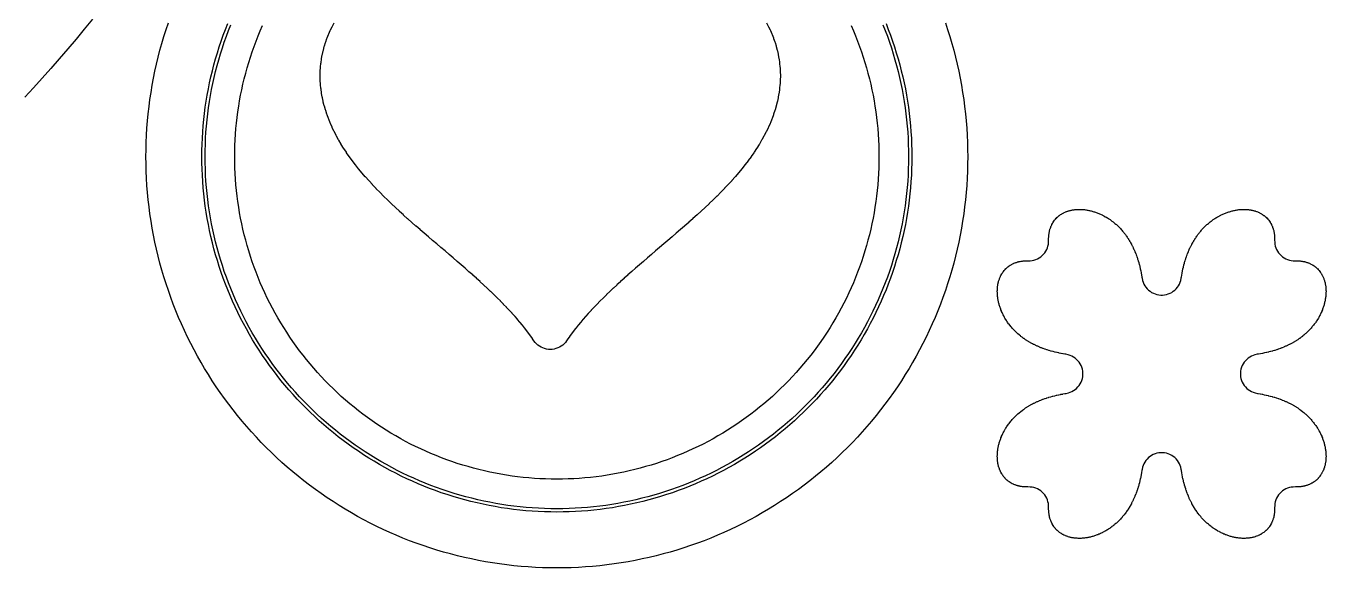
# Model space of a CAD drawing. Header units: metres. Extents: x 10 to 1210, y 10 to 2773.
# Drawn here: x 789.5 to 1185, y 10 to 174.7 of the extents above; entities that cross this region are included whole.
import ezdxf

# ---------------------------------------------------------------- set-up
doc = ezdxf.new("R2010")
doc.units = ezdxf.units.M
for name, color, linetype in [('ACIKLIK', 5, 'Continuous'), ('CAM_SABLON', 4, 'Continuous'), ('DIS_KENAR_V91_Z3', 1, 'Continuous'), ('LAMBA_T4_Z4', 3, 'Continuous')]:
    doc.layers.add(name, color=color, linetype=linetype)

msp = doc.modelspace()

# ---------------------------------------------------------------- linework, layer by layer
at = {"layer": 'ACIKLIK'}
msp.add_lwpolyline([(1040.53, 174.86), (1041.21, 173.29), (1041.86, 171.71), (1042.49, 170.12), (1043.09, 168.52), (1043.66, 166.91), (1044.2, 165.28), (1044.72, 163.65), (1045.2, 162.01), (1045.66, 160.36), (1046.09, 158.71), (1046.49, 157.04), (1046.86, 155.38), (1047.2, 153.7), (1047.51, 152.02), (1047.79, 150.33), (1048.05, 148.64), (1048.27, 146.94), (1048.46, 145.24), (1048.63, 143.54), (1048.76, 141.84), (1048.86, 140.13), (1048.94, 138.42), (1048.98, 136.71), (1049, 135), (1049, 135), (1048.98, 133.29), (1048.94, 131.58), (1048.86, 129.87), (1048.76, 128.16), (1048.63, 126.46), (1048.46, 124.76), (1048.27, 123.06), (1048.05, 121.36), (1047.79, 119.67), (1047.51, 117.98), (1047.2, 116.3), (1046.86, 114.62), (1046.49, 112.96), (1046.09, 111.29), (1045.66, 109.64), (1045.2, 107.99), (1044.72, 106.35), (1044.2, 104.72), (1043.66, 103.09), (1043.09, 101.48), (1042.49, 99.88), (1041.86, 98.29), (1041.21, 96.71), (1040.53, 95.14), (1039.82, 93.58), (1039.08, 92.04), (1038.32, 90.51), (1037.53, 88.99), (1036.71, 87.49), (1035.87, 86), (1035, 84.53), (1034.11, 83.07), (1033.19, 81.63), (1032.24, 80.2), (1031.28, 78.79), (1030.28, 77.4), (1029.27, 76.02), (1028.22, 74.67), (1027.16, 73.33), (1026.07, 72.01), (1024.96, 70.71), (1023.83, 69.43), (1022.67, 68.16), (1021.49, 66.92), (1020.3, 65.7), (1019.08, 64.51), (1017.84, 63.33), (1016.57, 62.17), (1015.29, 61.04), (1013.99, 59.93), (1012.67, 58.84), (1011.33, 57.78), (1009.98, 56.73), (1008.6, 55.72), (1007.21, 54.72), (1005.8, 53.76), (1004.37, 52.81), (1002.93, 51.89), (1001.47, 51), (1000, 50.13), (998.51, 49.29), (997.01, 48.47), (995.49, 47.68), (993.96, 46.92), (992.42, 46.18), (990.86, 45.47), (989.29, 44.79), (987.71, 44.14), (986.12, 43.51), (984.52, 42.91), (982.91, 42.34), (981.28, 41.8), (979.65, 41.28), (978.01, 40.8), (976.36, 40.34), (974.71, 39.91), (973.04, 39.51), (971.38, 39.14), (969.7, 38.8), (968.02, 38.49), (966.33, 38.21), (964.64, 37.95), (962.94, 37.73), (961.24, 37.54), (959.54, 37.37), (957.84, 37.24), (956.13, 37.14), (954.42, 37.06), (952.71, 37.02), (951, 37), (949.29, 37.02), (947.58, 37.06), (945.87, 37.14), (944.16, 37.24), (942.46, 37.37), (940.76, 37.54), (939.06, 37.73), (937.36, 37.95), (935.67, 38.21), (933.98, 38.49), (932.3, 38.8), (930.62, 39.14), (928.96, 39.51), (927.29, 39.91), (925.64, 40.34), (923.99, 40.8), (922.35, 41.28), (920.72, 41.8), (919.09, 42.34), (917.48, 42.91), (915.88, 43.51), (914.29, 44.14), (912.71, 44.79), (911.14, 45.47), (909.58, 46.18), (908.04, 46.92), (906.51, 47.68), (904.99, 48.47), (903.49, 49.29), (902, 50.13), (900.53, 51), (899.07, 51.89), (897.63, 52.81), (896.2, 53.76), (894.79, 54.72), (893.4, 55.72), (892.02, 56.73), (890.67, 57.78), (889.33, 58.84), (888.01, 59.93), (886.71, 61.04), (885.43, 62.17), (884.16, 63.33), (882.92, 64.51), (881.7, 65.7), (880.51, 66.92), (879.33, 68.16), (878.17, 69.43), (877.04, 70.71), (875.93, 72.01), (874.84, 73.33), (873.78, 74.67), (872.73, 76.02), (871.72, 77.4), (870.72, 78.79), (869.76, 80.2), (868.81, 81.63), (867.89, 83.07), (867, 84.53), (866.13, 86), (865.29, 87.49), (864.47, 88.99), (863.68, 90.51), (862.92, 92.04), (862.18, 93.58), (861.47, 95.14), (860.79, 96.71), (860.14, 98.29), (859.51, 99.88), (858.91, 101.48), (858.34, 103.09), (857.8, 104.72), (857.28, 106.35), (856.8, 107.99), (856.34, 109.64), (855.91, 111.29), (855.51, 112.96), (855.14, 114.62), (854.8, 116.3), (854.49, 117.98), (854.21, 119.67), (853.95, 121.36), (853.73, 123.06), (853.54, 124.76), (853.37, 126.46), (853.24, 128.16), (853.14, 129.87), (853.06, 131.58), (853.02, 133.29), (853, 135), (853.02, 136.71), (853.06, 138.42), (853.14, 140.13), (853.24, 141.84), (853.37, 143.54), (853.54, 145.24), (853.73, 146.94), (853.95, 148.64), (854.21, 150.33), (854.49, 152.02), (854.8, 153.7), (855.14, 155.38), (855.51, 157.04), (855.91, 158.71), (856.34, 160.36), (856.8, 162.01), (857.28, 163.65), (857.8, 165.28), (858.34, 166.91), (858.91, 168.52), (859.51, 170.12), (860.14, 171.71), (860.79, 173.29), (861.47, 174.86)], dxfattribs=at)
at = {"layer": 'CAM_SABLON'}
msp.add_lwpolyline([(1050.21, 175.08), (1050.89, 173.35), (1051.55, 171.6), (1052.17, 169.84), (1052.76, 168.06), (1053.32, 166.28), (1053.85, 164.49), (1054.35, 162.69), (1054.82, 160.89), (1055.26, 159.07), (1055.66, 157.25), (1056.03, 155.42), (1056.37, 153.58), (1056.68, 151.74), (1056.96, 149.89), (1057.2, 148.04), (1057.41, 146.18), (1057.59, 144.33), (1057.74, 142.46), (1057.85, 140.6), (1057.93, 138.73), (1057.98, 136.87), (1058, 135), (1058, 135), (1057.98, 133.13), (1057.93, 131.27), (1057.85, 129.4), (1057.74, 127.54), (1057.59, 125.67), (1057.41, 123.82), (1057.2, 121.96), (1056.96, 120.11), (1056.68, 118.26), (1056.37, 116.42), (1056.03, 114.58), (1055.66, 112.75), (1055.26, 110.93), (1054.82, 109.11), (1054.35, 107.31), (1053.85, 105.51), (1053.32, 103.72), (1052.76, 101.94), (1052.17, 100.16), (1051.55, 98.4), (1050.89, 96.65), (1050.21, 94.92), (1049.49, 93.19), (1048.75, 91.48), (1047.97, 89.78), (1047.17, 88.09), (1046.34, 86.42), (1045.47, 84.77), (1044.58, 83.13), (1043.66, 81.5), (1042.72, 79.89), (1041.74, 78.3), (1040.74, 76.72), (1039.71, 75.17), (1038.65, 73.63), (1037.56, 72.11), (1036.45, 70.61), (1035.32, 69.12), (1034.15, 67.66), (1032.97, 66.22), (1031.75, 64.8), (1030.52, 63.4), (1029.25, 62.03), (1027.97, 60.67), (1026.66, 59.34), (1025.33, 58.03), (1023.97, 56.75), (1022.6, 55.48), (1021.2, 54.25), (1019.78, 53.03), (1018.34, 51.85), (1016.88, 50.68), (1015.39, 49.55), (1013.89, 48.44), (1012.37, 47.35), (1010.83, 46.29), (1009.28, 45.26), (1007.7, 44.26), (1006.11, 43.28), (1004.5, 42.34), (1002.87, 41.42), (1001.23, 40.53), (999.58, 39.66), (997.91, 38.83), (996.22, 38.03), (994.52, 37.25), (992.81, 36.51), (991.08, 35.79), (989.35, 35.11), (987.6, 34.45), (985.84, 33.83), (984.06, 33.24), (982.28, 32.68), (980.49, 32.15), (978.69, 31.65), (976.89, 31.18), (975.07, 30.74), (973.25, 30.34), (971.42, 29.97), (969.58, 29.63), (967.74, 29.32), (965.89, 29.04), (964.04, 28.8), (962.18, 28.59), (960.33, 28.41), (958.46, 28.26), (956.6, 28.15), (954.73, 28.07), (952.87, 28.02), (951, 28), (949.13, 28.02), (947.27, 28.07), (945.4, 28.15), (943.54, 28.26), (941.67, 28.41), (939.82, 28.59), (937.96, 28.8), (936.11, 29.04), (934.26, 29.32), (932.42, 29.63), (930.58, 29.97), (928.75, 30.34), (926.93, 30.74), (925.11, 31.18), (923.31, 31.65), (921.51, 32.15), (919.72, 32.68), (917.94, 33.24), (916.16, 33.83), (914.4, 34.45), (912.65, 35.11), (910.92, 35.79), (909.19, 36.51), (907.48, 37.25), (905.78, 38.03), (904.09, 38.83), (902.42, 39.66), (900.77, 40.53), (899.13, 41.42), (897.5, 42.34), (895.89, 43.28), (894.3, 44.26), (892.72, 45.26), (891.17, 46.29), (889.63, 47.35), (888.11, 48.44), (886.61, 49.55), (885.12, 50.68), (883.66, 51.85), (882.22, 53.03), (880.8, 54.25), (879.4, 55.48), (878.03, 56.75), (876.67, 58.03), (875.34, 59.34), (874.03, 60.67), (872.75, 62.03), (871.48, 63.4), (870.25, 64.8), (869.03, 66.22), (867.85, 67.66), (866.68, 69.12), (865.55, 70.61), (864.44, 72.11), (863.35, 73.63), (862.29, 75.17), (861.26, 76.72), (860.26, 78.3), (859.28, 79.89), (858.34, 81.5), (857.42, 83.13), (856.53, 84.77), (855.66, 86.42), (854.83, 88.09), (854.03, 89.78), (853.25, 91.48), (852.51, 93.19), (851.79, 94.92), (851.11, 96.65), (850.45, 98.4), (849.83, 100.16), (849.24, 101.94), (848.68, 103.72), (848.15, 105.51), (847.65, 107.31), (847.18, 109.11), (846.74, 110.93), (846.34, 112.75), (845.97, 114.58), (845.63, 116.42), (845.32, 118.26), (845.04, 120.11), (844.8, 121.96), (844.59, 123.82), (844.41, 125.67), (844.26, 127.54), (844.15, 129.4), (844.07, 131.27), (844.02, 133.13), (844, 135), (844.02, 136.87), (844.07, 138.73), (844.15, 140.6), (844.26, 142.46), (844.41, 144.33), (844.59, 146.18), (844.8, 148.04), (845.04, 149.89), (845.32, 151.74), (845.63, 153.58), (845.97, 155.42), (846.34, 157.25), (846.74, 159.07), (847.18, 160.89), (847.65, 162.69), (848.15, 164.49), (848.68, 166.28), (849.24, 168.06), (849.83, 169.84), (850.45, 171.6), (851.11, 173.35), (851.79, 175.08)], dxfattribs=at)
at = {"layer": 'DIS_KENAR_V91_Z3'}
for points in [[(809.72, 176.81), (807.23, 173.76), (804.72, 170.75), (802.18, 167.75), (799.62, 164.77), (797.03, 161.82), (794.42, 158.89), (791.77, 155.98), (789.11, 153.1)], [(1069.19, 175.7), (1069.88, 173.63), (1070.54, 171.55), (1071.16, 169.45), (1071.74, 167.35), (1072.29, 165.24), (1072.8, 163.12), (1073.27, 160.99), (1073.7, 158.85), (1074.1, 156.71), (1074.46, 154.55), (1074.78, 152.4), (1075.07, 150.23), (1075.32, 148.07), (1075.52, 145.89), (1075.7, 143.72), (1075.83, 141.54), (1075.92, 139.36), (1075.98, 137.18), (1076, 135), (1076, 135), (1075.98, 132.82), (1075.92, 130.64), (1075.83, 128.46), (1075.7, 126.28), (1075.52, 124.11), (1075.32, 121.93), (1075.07, 119.77), (1074.78, 117.6), (1074.46, 115.45), (1074.1, 113.29), (1073.7, 111.15), (1073.27, 109.01), (1072.8, 106.88), (1072.29, 104.76), (1071.74, 102.65), (1071.16, 100.55), (1070.54, 98.45), (1069.88, 96.37), (1069.19, 94.3), (1068.46, 92.25), (1067.7, 90.2), (1066.9, 88.17), (1066.06, 86.16), (1065.19, 84.16), (1064.29, 82.17), (1063.35, 80.2), (1062.38, 78.25), (1061.37, 76.32), (1060.33, 74.4), (1059.25, 72.5), (1058.15, 70.62), (1057.01, 68.76), (1055.83, 66.92), (1054.63, 65.1), (1053.39, 63.3), (1052.13, 61.53), (1050.83, 59.77), (1049.5, 58.04), (1048.14, 56.33), (1046.76, 54.65), (1045.34, 52.99), (1043.89, 51.36), (1042.42, 49.75), (1040.92, 48.17), (1039.39, 46.61), (1037.83, 45.08), (1036.25, 43.58), (1034.64, 42.11), (1033.01, 40.66), (1031.35, 39.24), (1029.67, 37.86), (1027.96, 36.5), (1026.23, 35.17), (1024.47, 33.87), (1022.7, 32.61), (1020.9, 31.37), (1019.08, 30.17), (1017.24, 28.99), (1015.38, 27.85), (1013.5, 26.75), (1011.6, 25.67), (1009.68, 24.63), (1007.75, 23.62), (1005.8, 22.65), (1003.83, 21.71), (1001.84, 20.81), (999.84, 19.94), (997.83, 19.1), (995.8, 18.3), (993.75, 17.54), (991.7, 16.81), (989.63, 16.12), (987.55, 15.46), (985.45, 14.84), (983.35, 14.26), (981.24, 13.71), (979.12, 13.2), (976.99, 12.73), (974.85, 12.3), (972.71, 11.9), (970.55, 11.54), (968.4, 11.22), (966.23, 10.93), (964.07, 10.68), (961.89, 10.48), (959.72, 10.3), (957.54, 10.17), (955.36, 10.08), (953.18, 10.02), (951, 10), (948.82, 10.02), (946.64, 10.08), (944.46, 10.17), (942.28, 10.3), (940.11, 10.48), (937.93, 10.68), (935.77, 10.93), (933.6, 11.22), (931.45, 11.54), (929.29, 11.9), (927.15, 12.3), (925.01, 12.73), (922.88, 13.2), (920.76, 13.71), (918.65, 14.26), (916.55, 14.84), (914.45, 15.46), (912.37, 16.12), (910.3, 16.81), (908.25, 17.54), (906.2, 18.3), (904.17, 19.1), (902.16, 19.94), (900.16, 20.81), (898.17, 21.71), (896.2, 22.65), (894.25, 23.62), (892.32, 24.63), (890.4, 25.67), (888.5, 26.75), (886.62, 27.85), (884.76, 28.99), (882.92, 30.17), (881.1, 31.37), (879.3, 32.61), (877.53, 33.87), (875.77, 35.17), (874.04, 36.5), (872.33, 37.86), (870.65, 39.24), (868.99, 40.66), (867.36, 42.11), (865.75, 43.58), (864.17, 45.08), (862.61, 46.61), (861.08, 48.17), (859.58, 49.75), (858.11, 51.36), (856.66, 52.99), (855.24, 54.65), (853.86, 56.33), (852.5, 58.04), (851.17, 59.77), (849.87, 61.53), (848.61, 63.3), (847.37, 65.1), (846.17, 66.92), (844.99, 68.76), (843.85, 70.62), (842.75, 72.5), (841.67, 74.4), (840.63, 76.32), (839.62, 78.25), (838.65, 80.2), (837.71, 82.17), (836.81, 84.16), (835.94, 86.16), (835.1, 88.17), (834.3, 90.2), (833.54, 92.25), (832.81, 94.3), (832.12, 96.37), (831.46, 98.45), (830.84, 100.55), (830.26, 102.65), (829.71, 104.76), (829.2, 106.88), (828.73, 109.01), (828.3, 111.15), (827.9, 113.29), (827.54, 115.45), (827.22, 117.6), (826.93, 119.77), (826.68, 121.93), (826.48, 124.11), (826.3, 126.28), (826.17, 128.46), (826.08, 130.64), (826.02, 132.82), (826, 135), (826.02, 137.18), (826.08, 139.36), (826.17, 141.54), (826.3, 143.72), (826.48, 145.89), (826.68, 148.07), (826.93, 150.23), (827.22, 152.4), (827.54, 154.55), (827.9, 156.71), (828.3, 158.85), (828.73, 160.99), (829.2, 163.12), (829.71, 165.24), (830.26, 167.35), (830.84, 169.45), (831.46, 171.55), (832.12, 173.63), (832.81, 175.7)], [(1014.78, 175.65), (1015.29, 174.7), (1015.4, 174.5), (1015.87, 173.53), (1015.97, 173.32), (1016.4, 172.35), (1016.49, 172.13), (1016.88, 171.14), (1016.96, 170.92), (1017.32, 169.92), (1017.39, 169.7), (1017.7, 168.68), (1017.77, 168.46), (1018.04, 167.43), (1018.1, 167.2), (1018.33, 166.17), (1018.38, 165.94), (1018.56, 164.9), (1018.6, 164.66), (1018.75, 163.62), (1018.78, 163.38), (1018.88, 162.33), (1018.9, 162.09), (1018.97, 161.03), (1018.98, 160.79), (1019, 159.72), (1019, 159.49), (1018.98, 158.42), (1018.97, 158.18), (1018.9, 157.1), (1018.88, 156.87), (1018.78, 155.79), (1018.75, 155.56), (1018.6, 154.47), (1018.57, 154.25), (1018.37, 153.16), (1018.33, 152.94), (1018.1, 151.84), (1018.05, 151.63), (1017.77, 150.52), (1017.71, 150.32), (1017.39, 149.21), (1017.32, 149.01), (1016.96, 147.9), (1016.89, 147.71), (1016.48, 146.59), (1016.41, 146.41), (1015.96, 145.29), (1015.88, 145.12), (1015.38, 143.99), (1015.31, 143.83), (1014.77, 142.7), (1014.69, 142.54), (1014.1, 141.42), (1014.02, 141.27), (1013.4, 140.14), (1013.31, 139.99), (1012.65, 138.86), (1012.57, 138.73), (1011.86, 137.6), (1011.78, 137.47), (1011.03, 136.34), (1010.95, 136.22), (1010.16, 135.09), (1010.08, 134.98), (1009.25, 133.85), (1009.18, 133.75), (1008.31, 132.61), (1008.24, 132.52), (1007.37, 131.43), (1007.3, 131.34), (1006.37, 130.21), (1006.3, 130.13), (1005.33, 129), (1005.26, 128.92), (1004.26, 127.79), (1004.2, 127.72), (1003.17, 126.6), (1003.11, 126.53), (1002.05, 125.41), (1001.99, 125.35), (1000.91, 124.23), (1000.85, 124.18), (999.74, 123.06), (999.69, 123.01), (998.56, 121.9), (998.51, 121.85), (997.36, 120.74), (997.32, 120.7), (996.14, 119.59), (996.1, 119.56), (994.91, 118.45), (994.88, 118.42), (993.67, 117.32), (993.64, 117.29), (992.42, 116.19), (992.39, 116.17), (991.16, 115.07), (991.13, 115.05), (989.89, 113.96), (989.87, 113.94), (988.62, 112.85), (988.6, 112.84), (987.35, 111.75), (987.33, 111.74), (986.08, 110.66), (986.07, 110.65), (984.8, 109.57), (984.8, 109.57), (983.54, 108.49), (982.27, 107.42), (981.02, 106.35), (979.78, 105.3), (978.55, 104.24), (977.34, 103.2), (976.13, 102.16), (974.94, 101.12), (973.77, 100.1), (972.61, 99.07), (972.57, 99.04), (971.47, 98.05), (971.43, 98.02), (970.36, 97.04), (970.32, 97), (969.27, 96.04), (969.22, 96), (968.2, 95.05), (968.15, 95), (967.16, 94.06), (967.1, 94.01), (966.14, 93.08), (966.08, 93.03), (965.15, 92.11), (965.09, 92.05), (964.18, 91.15), (964.12, 91.09), (963.25, 90.2), (963.18, 90.13), (962.34, 89.26), (962.27, 89.19), (961.47, 88.33), (961.4, 88.25), (960.62, 87.41), (960.55, 87.33), (959.81, 86.51), (959.73, 86.42), (959.02, 85.61), (958.95, 85.52), (958.27, 84.73), (958.19, 84.63), (957.55, 83.86), (957.47, 83.76), (956.87, 83.01), (956.79, 82.9), (956.21, 82.17), (956.13, 82.06), (955.59, 81.35), (955.51, 81.24), (955, 80.54), (954.92, 80.43), (954.45, 79.76), (954.36, 79.63), (953.96, 79.04), (953.61, 78.58), (953.21, 78.15), (952.78, 77.76), (952.31, 77.41), (951.81, 77.12), (951.28, 76.87), (950.73, 76.67), (950.16, 76.53), (949.58, 76.45), (949, 76.42), (948.42, 76.45), (947.84, 76.53), (947.27, 76.67), (946.72, 76.87), (946.19, 77.12), (945.69, 77.41), (945.22, 77.76), (944.79, 78.15), (944.39, 78.58), (944.04, 79.04), (943.64, 79.63), (943.55, 79.76), (943.08, 80.43), (943, 80.54), (942.49, 81.24), (942.41, 81.35), (941.87, 82.06), (941.79, 82.17), (941.21, 82.9), (941.13, 83.01), (940.53, 83.76), (940.45, 83.86), (939.81, 84.63), (939.73, 84.73), (939.05, 85.52), (938.98, 85.61), (938.27, 86.42), (938.19, 86.51), (937.45, 87.33), (937.38, 87.41), (936.6, 88.25), (936.53, 88.33), (935.73, 89.19), (935.66, 89.26), (934.82, 90.13), (934.75, 90.2), (933.88, 91.09), (933.82, 91.15), (932.91, 92.05), (932.85, 92.11), (931.92, 93.03), (931.86, 93.08), (930.9, 94.01), (930.84, 94.06), (929.85, 95), (929.8, 95.05), (928.78, 96), (928.73, 96.04), (927.68, 97), (927.64, 97.04), (926.57, 98.02), (926.53, 98.05), (925.43, 99.04), (925.39, 99.07), (924.27, 100.06), (923.09, 101.09), (921.9, 102.13), (920.69, 103.18), (919.47, 104.23), (918.23, 105.29), (916.98, 106.35), (915.73, 107.42), (914.47, 108.49), (913.21, 109.56), (913.2, 109.57), (911.94, 110.64), (911.93, 110.65), (910.68, 111.73), (910.66, 111.74), (909.41, 112.83), (909.4, 112.84), (908.15, 113.93), (908.13, 113.94), (906.89, 115.03), (906.87, 115.05), (905.64, 116.14), (905.61, 116.17), (904.39, 117.26), (904.36, 117.29), (903.16, 118.39), (903.12, 118.42), (901.93, 119.52), (901.89, 119.56), (900.72, 120.66), (900.68, 120.7), (899.53, 121.81), (899.48, 121.85), (898.35, 122.96), (898.3, 123.01), (897.2, 124.13), (897.14, 124.18), (896.06, 125.29), (896, 125.35), (894.95, 126.47), (894.89, 126.54), (893.86, 127.66), (893.8, 127.73), (892.8, 128.85), (892.73, 128.93), (891.77, 130.05), (891.7, 130.13), (890.77, 131.26), (890.69, 131.35), (889.76, 132.52), (889.76, 132.52), (889.68, 132.62), (888.82, 133.75), (888.75, 133.85), (887.92, 134.98), (887.84, 135.09), (887.05, 136.22), (886.97, 136.34), (886.22, 137.47), (886.14, 137.6), (885.43, 138.73), (885.35, 138.86), (884.69, 139.99), (884.6, 140.14), (883.98, 141.27), (883.9, 141.42), (883.31, 142.54), (883.23, 142.7), (882.69, 143.83), (882.62, 143.99), (882.12, 145.12), (882.04, 145.29), (881.59, 146.41), (881.52, 146.59), (881.11, 147.71), (881.04, 147.9), (880.68, 149.01), (880.61, 149.21), (880.29, 150.32), (880.23, 150.52), (879.95, 151.63), (879.9, 151.84), (879.67, 152.94), (879.63, 153.16), (879.43, 154.25), (879.4, 154.47), (879.25, 155.56), (879.22, 155.79), (879.12, 156.87), (879.1, 157.1), (879.03, 158.18), (879.02, 158.42), (879, 159.49), (879, 159.72), (879.02, 160.79), (879.03, 161.03), (879.1, 162.09), (879.12, 162.33), (879.22, 163.38), (879.25, 163.62), (879.4, 164.66), (879.44, 164.9), (879.62, 165.94), (879.67, 166.17), (879.9, 167.2), (879.96, 167.43), (880.23, 168.46), (880.3, 168.68), (880.61, 169.7), (880.68, 169.92), (881.04, 170.92), (881.12, 171.14), (881.51, 172.13), (881.6, 172.35), (882.03, 173.32), (882.13, 173.53), (882.6, 174.5), (882.71, 174.7), (883.22, 175.65)]]:
    msp.add_lwpolyline(points, dxfattribs=at)
msp.add_lwpolyline([(1099.57, 76.48), (1099.44, 76.52), (1098.98, 76.69), (1098.87, 76.73), (1098.41, 76.9), (1098.29, 76.95), (1097.85, 77.13), (1097.72, 77.18), (1097.29, 77.37), (1097.16, 77.42), (1096.74, 77.62), (1096.61, 77.68), (1096.19, 77.88), (1096.06, 77.94), (1095.66, 78.15), (1095.53, 78.22), (1095.13, 78.44), (1095, 78.51), (1094.62, 78.74), (1094.49, 78.81), (1094.11, 79.05), (1093.98, 79.13), (1093.61, 79.37), (1093.48, 79.46), (1093.13, 79.7), (1093, 79.79), (1092.65, 80.05), (1092.52, 80.15), (1092.19, 80.4), (1092.06, 80.51), (1091.73, 80.77), (1091.6, 80.88), (1091.29, 81.15), (1091.16, 81.27), (1090.86, 81.54), (1090.74, 81.66), (1090.44, 81.95), (1090.32, 82.07), (1090.04, 82.36), (1089.92, 82.48), (1089.65, 82.78), (1089.53, 82.91), (1089.27, 83.21), (1089.16, 83.35), (1088.91, 83.66), (1088.8, 83.79), (1088.56, 84.11), (1088.45, 84.25), (1088.22, 84.56), (1088.12, 84.71), (1087.91, 85.03), (1087.81, 85.18), (1087.6, 85.5), (1087.51, 85.65), (1087.31, 85.98), (1087.22, 86.14), (1087.04, 86.47), (1086.95, 86.63), (1086.78, 86.96), (1086.7, 87.12), (1086.54, 87.45), (1086.47, 87.62), (1086.32, 87.95), (1086.25, 88.12), (1086.11, 88.45), (1086.05, 88.63), (1085.93, 88.96), (1085.86, 89.13), (1085.75, 89.46), (1085.7, 89.64), (1085.6, 89.97), (1085.55, 90.15), (1085.46, 90.48), (1085.41, 90.67), (1085.34, 90.98), (1085.3, 91.18), (1085.24, 91.49), (1085.21, 91.69), (1085.16, 91.99), (1085.13, 92.19), (1085.09, 92.49), (1085.07, 92.7), (1085.04, 92.98), (1085.03, 93.2), (1085.01, 93.47), (1085.01, 93.69), (1085, 93.96), (1085, 94.18), (1085.01, 94.44), (1085.02, 94.67), (1085.03, 94.91), (1085.05, 95.15), (1085.07, 95.38), (1085.1, 95.62), (1085.13, 95.83), (1085.17, 96.08), (1085.21, 96.28), (1085.26, 96.53), (1085.3, 96.72), (1085.37, 96.97), (1085.41, 97.15), (1085.49, 97.41), (1085.54, 97.57), (1085.63, 97.83), (1085.69, 97.98), (1085.79, 98.24), (1085.85, 98.37), (1085.96, 98.63), (1086.02, 98.76), (1086.16, 99.01), (1086.22, 99.13), (1086.36, 99.38), (1086.43, 99.48), (1086.59, 99.73), (1086.65, 99.83), (1086.83, 100.07), (1086.89, 100.16), (1087.08, 100.4), (1087.15, 100.47), (1087.35, 100.7), (1087.41, 100.77), (1087.63, 100.99), (1087.7, 101.06), (1087.93, 101.27), (1087.99, 101.33), (1088.23, 101.52), (1088.3, 101.58), (1088.55, 101.76), (1088.63, 101.82), (1088.88, 101.99), (1088.96, 102.04), (1089.22, 102.19), (1089.31, 102.25), (1089.57, 102.38), (1089.67, 102.43), (1089.93, 102.56), (1090.03, 102.6), (1090.3, 102.71), (1090.41, 102.76), (1090.67, 102.85), (1090.8, 102.89), (1091.05, 102.97), (1091.19, 103.01), (1091.44, 103.08), (1091.59, 103.11), (1091.84, 103.17), (1092, 103.2), (1092.24, 103.24), (1092.41, 103.27), (1092.64, 103.3), (1092.83, 103.32), (1093.05, 103.34), (1093.25, 103.36), (1093.47, 103.37), (1093.67, 103.38), (1093.88, 103.38), (1094.1, 103.38), (1094.3, 103.38), (1094.3, 103.38), (1095.02, 103.39), (1095.59, 103.46), (1096.15, 103.58), (1096.7, 103.75), (1097.23, 103.97), (1097.74, 104.25), (1098.21, 104.57), (1098.66, 104.94), (1099.06, 105.34), (1099.43, 105.79), (1099.75, 106.26), (1100.03, 106.77), (1100.25, 107.3), (1100.42, 107.85), (1100.54, 108.41), (1100.61, 108.98), (1100.62, 109.7), (1100.62, 109.7), (1100.62, 109.9), (1100.62, 110.12), (1100.62, 110.33), (1100.63, 110.53), (1100.64, 110.75), (1100.66, 110.95), (1100.68, 111.17), (1100.7, 111.36), (1100.73, 111.59), (1100.76, 111.76), (1100.8, 112), (1100.83, 112.16), (1100.89, 112.41), (1100.92, 112.56), (1100.99, 112.81), (1101.03, 112.95), (1101.11, 113.2), (1101.15, 113.33), (1101.24, 113.59), (1101.29, 113.71), (1101.4, 113.97), (1101.44, 114.07), (1101.57, 114.33), (1101.62, 114.43), (1101.75, 114.69), (1101.81, 114.78), (1101.96, 115.04), (1102.01, 115.12), (1102.18, 115.37), (1102.24, 115.45), (1102.42, 115.7), (1102.48, 115.77), (1102.67, 116.01), (1102.73, 116.07), (1102.94, 116.3), (1103.01, 116.37), (1103.23, 116.59), (1103.3, 116.65), (1103.53, 116.85), (1103.6, 116.92), (1103.84, 117.11), (1103.93, 117.17), (1104.17, 117.35), (1104.27, 117.41), (1104.52, 117.57), (1104.62, 117.64), (1104.87, 117.78), (1104.99, 117.84), (1105.24, 117.98), (1105.37, 118.04), (1105.63, 118.15), (1105.76, 118.21), (1106.02, 118.31), (1106.17, 118.37), (1106.43, 118.46), (1106.59, 118.51), (1106.85, 118.59), (1107.03, 118.63), (1107.28, 118.7), (1107.47, 118.74), (1107.72, 118.79), (1107.92, 118.83), (1108.17, 118.87), (1108.38, 118.9), (1108.62, 118.93), (1108.85, 118.95), (1109.09, 118.97), (1109.33, 118.98), (1109.56, 118.99), (1109.82, 119), (1110.04, 119), (1110.31, 118.99), (1110.53, 118.99), (1110.8, 118.97), (1111.02, 118.96), (1111.3, 118.93), (1111.51, 118.91), (1111.81, 118.87), (1112.01, 118.84), (1112.31, 118.79), (1112.51, 118.76), (1112.82, 118.7), (1113.02, 118.66), (1113.33, 118.59), (1113.52, 118.54), (1113.85, 118.45), (1114.03, 118.4), (1114.36, 118.3), (1114.54, 118.25), (1114.87, 118.14), (1115.04, 118.07), (1115.37, 117.95), (1115.55, 117.89), (1115.88, 117.75), (1116.05, 117.68), (1116.38, 117.53), (1116.55, 117.46), (1116.88, 117.3), (1117.04, 117.22), (1117.37, 117.05), (1117.53, 116.96), (1117.86, 116.78), (1118.02, 116.69), (1118.35, 116.49), (1118.5, 116.4), (1118.82, 116.19), (1118.97, 116.09), (1119.29, 115.88), (1119.44, 115.78), (1119.75, 115.55), (1119.89, 115.44), (1120.21, 115.2), (1120.34, 115.09), (1120.65, 114.84), (1120.79, 114.73), (1121.09, 114.47), (1121.22, 114.35), (1121.52, 114.08), (1121.64, 113.96), (1121.93, 113.68), (1122.05, 113.56), (1122.34, 113.26), (1122.46, 113.14), (1122.73, 112.84), (1122.85, 112.71), (1123.12, 112.4), (1123.23, 112.27), (1123.49, 111.94), (1123.6, 111.81), (1123.85, 111.48), (1123.95, 111.35), (1124.21, 111), (1124.3, 110.87), (1124.54, 110.52), (1124.63, 110.39), (1124.87, 110.02), (1124.95, 109.89), (1125.19, 109.51), (1125.26, 109.38), (1125.49, 109), (1125.56, 108.87), (1125.78, 108.47), (1125.85, 108.34), (1126.06, 107.94), (1126.12, 107.81), (1126.32, 107.39), (1126.38, 107.26), (1126.58, 106.84), (1126.63, 106.71), (1126.82, 106.28), (1126.87, 106.15), (1127.05, 105.71), (1127.1, 105.59), (1127.27, 105.13), (1127.31, 105.02), (1127.48, 104.55), (1127.52, 104.44), (1127.66, 104.01), (1127.69, 103.91), (1127.85, 103.41), (1127.88, 103.31), (1128.02, 102.81), (1128.05, 102.71), (1128.19, 102.21), (1128.22, 102.11), (1128.35, 101.59), (1128.37, 101.5), (1128.49, 100.98), (1128.51, 100.89), (1128.63, 100.36), (1128.65, 100.27), (1128.76, 99.73), (1128.78, 99.65), (1128.88, 99.11), (1128.9, 99.03), (1128.99, 98.48), (1129.01, 98.41), (1129.06, 98.1), (1129.21, 97.39), (1129.39, 96.84), (1129.62, 96.31), (1129.9, 95.8), (1130.23, 95.32), (1130.6, 94.87), (1131.02, 94.47), (1131.47, 94.1), (1131.95, 93.78), (1132.47, 93.51), (1133.01, 93.29), (1133.56, 93.13), (1134.13, 93.01), (1134.71, 92.96), (1135.29, 92.96), (1135.87, 93.01), (1136.44, 93.13), (1137, 93.29), (1137.54, 93.51), (1138.05, 93.78), (1138.54, 94.1), (1138.99, 94.47), (1139.4, 94.88), (1139.77, 95.32), (1140.1, 95.8), (1140.38, 96.31), (1140.61, 96.84), (1140.79, 97.4), (1140.94, 98.11), (1140.98, 98.34), (1140.99, 98.41), (1141.09, 98.96), (1141.11, 99.04), (1141.21, 99.58), (1141.22, 99.66), (1141.33, 100.2), (1141.35, 100.28), (1141.47, 100.81), (1141.49, 100.9), (1141.61, 101.42), (1141.63, 101.51), (1141.76, 102.02), (1141.79, 102.12), (1141.92, 102.62), (1141.95, 102.72), (1142.09, 103.22), (1142.13, 103.32), (1142.27, 103.81), (1142.31, 103.92), (1142.48, 104.43), (1142.52, 104.56), (1142.69, 105.02), (1142.73, 105.13), (1142.9, 105.59), (1142.95, 105.71), (1143.13, 106.15), (1143.18, 106.28), (1143.37, 106.71), (1143.42, 106.84), (1143.62, 107.26), (1143.68, 107.39), (1143.88, 107.81), (1143.94, 107.94), (1144.15, 108.34), (1144.22, 108.47), (1144.44, 108.87), (1144.51, 109), (1144.74, 109.38), (1144.81, 109.51), (1145.05, 109.89), (1145.13, 110.02), (1145.37, 110.39), (1145.46, 110.52), (1145.7, 110.87), (1145.79, 111), (1146.05, 111.35), (1146.15, 111.48), (1146.4, 111.81), (1146.51, 111.94), (1146.77, 112.27), (1146.88, 112.4), (1147.15, 112.71), (1147.27, 112.84), (1147.54, 113.14), (1147.66, 113.26), (1147.95, 113.56), (1148.07, 113.68), (1148.36, 113.96), (1148.48, 114.08), (1148.78, 114.35), (1148.91, 114.47), (1149.21, 114.73), (1149.35, 114.84), (1149.66, 115.09), (1149.79, 115.2), (1150.11, 115.44), (1150.25, 115.55), (1150.56, 115.78), (1150.71, 115.88), (1151.03, 116.09), (1151.18, 116.19), (1151.5, 116.4), (1151.65, 116.49), (1151.98, 116.69), (1152.14, 116.78), (1152.47, 116.96), (1152.63, 117.05), (1152.96, 117.22), (1153.12, 117.3), (1153.45, 117.46), (1153.62, 117.53), (1153.95, 117.68), (1154.12, 117.75), (1154.45, 117.89), (1154.63, 117.95), (1154.96, 118.07), (1155.13, 118.14), (1155.46, 118.25), (1155.64, 118.3), (1155.97, 118.4), (1156.15, 118.45), (1156.48, 118.54), (1156.67, 118.59), (1156.98, 118.66), (1157.18, 118.7), (1157.49, 118.76), (1157.69, 118.79), (1157.99, 118.84), (1158.19, 118.87), (1158.49, 118.91), (1158.7, 118.93), (1158.98, 118.96), (1159.2, 118.97), (1159.47, 118.99), (1159.69, 118.99), (1159.96, 119), (1160.18, 119), (1160.44, 118.99), (1160.67, 118.98), (1160.91, 118.97), (1161.15, 118.95), (1161.38, 118.93), (1161.62, 118.9), (1161.83, 118.87), (1162.08, 118.83), (1162.28, 118.79), (1162.53, 118.74), (1162.72, 118.7), (1162.97, 118.63), (1163.15, 118.59), (1163.41, 118.51), (1163.57, 118.46), (1163.83, 118.37), (1163.98, 118.31), (1164.24, 118.21), (1164.37, 118.15), (1164.63, 118.04), (1164.76, 117.98), (1165.01, 117.84), (1165.13, 117.78), (1165.38, 117.64), (1165.48, 117.57), (1165.73, 117.41), (1165.83, 117.35), (1166.07, 117.17), (1166.16, 117.11), (1166.4, 116.92), (1166.47, 116.85), (1166.7, 116.65), (1166.77, 116.59), (1166.99, 116.37), (1167.06, 116.3), (1167.27, 116.07), (1167.33, 116.01), (1167.52, 115.77), (1167.58, 115.7), (1167.76, 115.45), (1167.82, 115.37), (1167.99, 115.12), (1168.04, 115.04), (1168.19, 114.78), (1168.25, 114.69), (1168.38, 114.43), (1168.43, 114.33), (1168.56, 114.07), (1168.6, 113.97), (1168.71, 113.7), (1168.76, 113.59), (1168.85, 113.33), (1168.89, 113.2), (1168.97, 112.95), (1169.01, 112.81), (1169.08, 112.56), (1169.11, 112.41), (1169.17, 112.16), (1169.2, 112), (1169.24, 111.76), (1169.27, 111.59), (1169.3, 111.36), (1169.32, 111.17), (1169.34, 110.95), (1169.36, 110.75), (1169.37, 110.53), (1169.38, 110.33), (1169.38, 110.12), (1169.38, 109.9), (1169.38, 109.7), (1169.38, 109.7), (1169.39, 108.98), (1169.46, 108.41), (1169.58, 107.85), (1169.75, 107.3), (1169.97, 106.77), (1170.25, 106.26), (1170.57, 105.79), (1170.94, 105.34), (1171.34, 104.94), (1171.79, 104.57), (1172.26, 104.25), (1172.77, 103.97), (1173.3, 103.75), (1173.85, 103.58), (1174.41, 103.46), (1174.98, 103.39), (1175.7, 103.38), (1175.7, 103.38), (1175.9, 103.38), (1176.12, 103.38), (1176.33, 103.38), (1176.53, 103.37), (1176.75, 103.36), (1176.95, 103.34), (1177.17, 103.32), (1177.36, 103.3), (1177.59, 103.27), (1177.76, 103.24), (1178, 103.2), (1178.16, 103.17), (1178.41, 103.11), (1178.56, 103.08), (1178.81, 103.01), (1178.95, 102.97), (1179.2, 102.89), (1179.33, 102.85), (1179.59, 102.76), (1179.71, 102.71), (1179.97, 102.6), (1180.07, 102.56), (1180.33, 102.43), (1180.43, 102.38), (1180.69, 102.25), (1180.78, 102.19), (1181.04, 102.04), (1181.12, 101.99), (1181.37, 101.82), (1181.45, 101.76), (1181.7, 101.58), (1181.77, 101.52), (1182.01, 101.33), (1182.07, 101.27), (1182.3, 101.06), (1182.37, 100.99), (1182.59, 100.77), (1182.65, 100.7), (1182.85, 100.47), (1182.92, 100.4), (1183.11, 100.16), (1183.17, 100.07), (1183.35, 99.83), (1183.41, 99.73), (1183.57, 99.48), (1183.64, 99.38), (1183.78, 99.13), (1183.84, 99.01), (1183.98, 98.76), (1184.04, 98.63), (1184.15, 98.37), (1184.21, 98.24), (1184.31, 97.98), (1184.37, 97.83), (1184.46, 97.57), (1184.51, 97.41), (1184.59, 97.15), (1184.63, 96.97), (1184.7, 96.72), (1184.74, 96.53), (1184.79, 96.28), (1184.83, 96.08), (1184.87, 95.83), (1184.9, 95.62), (1184.93, 95.38), (1184.95, 95.15), (1184.97, 94.91), (1184.98, 94.67), (1184.99, 94.44), (1185, 94.18), (1185, 93.96), (1184.99, 93.69), (1184.99, 93.47), (1184.97, 93.2), (1184.96, 92.98), (1184.93, 92.7), (1184.91, 92.49), (1184.87, 92.19), (1184.84, 91.99), (1184.79, 91.69), (1184.76, 91.49), (1184.7, 91.18), (1184.66, 90.98), (1184.59, 90.67), (1184.54, 90.48), (1184.45, 90.15), (1184.4, 89.97), (1184.3, 89.64), (1184.25, 89.46), (1184.14, 89.13), (1184.07, 88.96), (1183.95, 88.63), (1183.89, 88.45), (1183.75, 88.12), (1183.68, 87.95), (1183.53, 87.62), (1183.46, 87.45), (1183.3, 87.12), (1183.22, 86.96), (1183.05, 86.63), (1182.96, 86.47), (1182.78, 86.14), (1182.69, 85.98), (1182.49, 85.65), (1182.4, 85.5), (1182.19, 85.18), (1182.09, 85.03), (1181.88, 84.71), (1181.78, 84.56), (1181.55, 84.25), (1181.44, 84.11), (1181.2, 83.79), (1181.09, 83.66), (1180.84, 83.35), (1180.73, 83.21), (1180.47, 82.91), (1180.35, 82.78), (1180.08, 82.48), (1179.96, 82.36), (1179.68, 82.07), (1179.56, 81.95), (1179.26, 81.66), (1179.14, 81.54), (1178.84, 81.27), (1178.71, 81.15), (1178.4, 80.88), (1178.27, 80.77), (1177.94, 80.51), (1177.81, 80.4), (1177.48, 80.15), (1177.35, 80.05), (1177, 79.79), (1176.87, 79.7), (1176.52, 79.46), (1176.39, 79.37), (1176.02, 79.13), (1175.89, 79.05), (1175.51, 78.81), (1175.38, 78.74), (1175, 78.51), (1174.87, 78.44), (1174.47, 78.22), (1174.34, 78.15), (1173.94, 77.94), (1173.81, 77.88), (1173.39, 77.68), (1173.26, 77.62), (1172.84, 77.42), (1172.71, 77.37), (1172.28, 77.18), (1172.15, 77.13), (1171.71, 76.95), (1171.59, 76.9), (1171.13, 76.73), (1171.02, 76.69), (1170.55, 76.52), (1170.44, 76.48), (1170.01, 76.34), (1169.91, 76.31), (1169.41, 76.15), (1169.31, 76.12), (1168.81, 75.98), (1168.71, 75.95), (1168.21, 75.81), (1168.11, 75.78), (1167.59, 75.65), (1167.5, 75.63), (1166.98, 75.51), (1166.89, 75.49), (1166.36, 75.37), (1166.27, 75.35), (1165.73, 75.24), (1165.65, 75.22), (1165.11, 75.12), (1165.03, 75.1), (1164.48, 75.01), (1164.41, 74.99), (1164.1, 74.94), (1163.39, 74.79), (1162.84, 74.61), (1162.31, 74.38), (1161.8, 74.1), (1161.32, 73.77), (1160.87, 73.4), (1160.47, 72.98), (1160.1, 72.53), (1159.78, 72.05), (1159.51, 71.53), (1159.29, 70.99), (1159.13, 70.44), (1159.01, 69.87), (1158.96, 69.29), (1158.96, 68.71), (1159.01, 68.13), (1159.13, 67.56), (1159.29, 67), (1159.51, 66.46), (1159.78, 65.95), (1160.1, 65.46), (1160.47, 65.01), (1160.88, 64.6), (1161.32, 64.23), (1161.8, 63.9), (1162.31, 63.62), (1162.84, 63.39), (1163.4, 63.21), (1164.11, 63.06), (1164.34, 63.02), (1164.41, 63.01), (1164.96, 62.91), (1165.04, 62.89), (1165.58, 62.79), (1165.66, 62.78), (1166.2, 62.67), (1166.28, 62.65), (1166.81, 62.53), (1166.9, 62.51), (1167.42, 62.39), (1167.51, 62.37), (1168.02, 62.24), (1168.12, 62.21), (1168.62, 62.08), (1168.72, 62.05), (1169.22, 61.91), (1169.32, 61.87), (1169.81, 61.73), (1169.92, 61.69), (1170.43, 61.52), (1170.56, 61.48), (1171.02, 61.31), (1171.13, 61.27), (1171.59, 61.1), (1171.71, 61.05), (1172.15, 60.87), (1172.28, 60.82), (1172.71, 60.63), (1172.84, 60.58), (1173.26, 60.38), (1173.39, 60.32), (1173.81, 60.12), (1173.94, 60.06), (1174.34, 59.85), (1174.47, 59.78), (1174.87, 59.56), (1175, 59.49), (1175.38, 59.26), (1175.51, 59.19), (1175.89, 58.95), (1176.02, 58.87), (1176.39, 58.63), (1176.52, 58.54), (1176.87, 58.3), (1177, 58.21), (1177.35, 57.95), (1177.48, 57.85), (1177.81, 57.6), (1177.94, 57.49), (1178.27, 57.23), (1178.4, 57.12), (1178.71, 56.85), (1178.84, 56.73), (1179.14, 56.46), (1179.26, 56.34), (1179.56, 56.05), (1179.68, 55.93), (1179.96, 55.64), (1180.08, 55.52), (1180.35, 55.22), (1180.47, 55.09), (1180.73, 54.79), (1180.84, 54.65), (1181.09, 54.34), (1181.2, 54.21), (1181.44, 53.89), (1181.55, 53.75), (1181.78, 53.44), (1181.88, 53.29), (1182.09, 52.97), (1182.19, 52.82), (1182.4, 52.5), (1182.49, 52.35), (1182.69, 52.02), (1182.78, 51.86), (1182.96, 51.53), (1183.05, 51.37), (1183.22, 51.04), (1183.3, 50.88), (1183.46, 50.55), (1183.53, 50.38), (1183.68, 50.05), (1183.75, 49.88), (1183.89, 49.55), (1183.95, 49.37), (1184.07, 49.04), (1184.14, 48.87), (1184.25, 48.54), (1184.3, 48.36), (1184.4, 48.03), (1184.45, 47.85), (1184.54, 47.52), (1184.59, 47.33), (1184.66, 47.02), (1184.7, 46.82), (1184.76, 46.51), (1184.79, 46.31), (1184.84, 46.01), (1184.87, 45.81), (1184.91, 45.51), (1184.93, 45.3), (1184.96, 45.02), (1184.97, 44.8), (1184.99, 44.53), (1184.99, 44.31), (1185, 44.04), (1185, 43.82), (1184.99, 43.56), (1184.98, 43.33), (1184.97, 43.09), (1184.95, 42.85), (1184.93, 42.62), (1184.9, 42.38), (1184.87, 42.17), (1184.83, 41.92), (1184.79, 41.72), (1184.74, 41.47), (1184.7, 41.28), (1184.63, 41.03), (1184.59, 40.85), (1184.51, 40.59), (1184.46, 40.43), (1184.37, 40.17), (1184.31, 40.02), (1184.21, 39.76), (1184.15, 39.63), (1184.04, 39.37), (1183.98, 39.24), (1183.84, 38.99), (1183.78, 38.87), (1183.64, 38.62), (1183.57, 38.52), (1183.41, 38.27), (1183.35, 38.17), (1183.17, 37.93), (1183.11, 37.84), (1182.92, 37.6), (1182.85, 37.53), (1182.65, 37.3), (1182.59, 37.23), (1182.37, 37.01), (1182.3, 36.94), (1182.07, 36.73), (1182.01, 36.67), (1181.77, 36.48), (1181.7, 36.42), (1181.45, 36.24), (1181.37, 36.18), (1181.12, 36.01), (1181.04, 35.96), (1180.78, 35.81), (1180.69, 35.75), (1180.43, 35.62), (1180.33, 35.57), (1180.07, 35.44), (1179.97, 35.4), (1179.7, 35.29), (1179.59, 35.24), (1179.33, 35.15), (1179.2, 35.11), (1178.95, 35.03), (1178.81, 34.99), (1178.56, 34.92), (1178.41, 34.89), (1178.16, 34.83), (1178, 34.8), (1177.76, 34.76), (1177.59, 34.73), (1177.36, 34.7), (1177.17, 34.68), (1176.95, 34.66), (1176.75, 34.64), (1176.53, 34.63), (1176.33, 34.62), (1176.12, 34.62), (1175.9, 34.62), (1175.7, 34.62), (1175.7, 34.62), (1174.98, 34.61), (1174.41, 34.54), (1173.85, 34.42), (1173.3, 34.25), (1172.77, 34.03), (1172.26, 33.75), (1171.79, 33.43), (1171.34, 33.06), (1170.94, 32.66), (1170.57, 32.21), (1170.25, 31.74), (1169.97, 31.23), (1169.75, 30.7), (1169.58, 30.15), (1169.46, 29.59), (1169.39, 29.02), (1169.38, 28.3), (1169.38, 28.3), (1169.38, 28.1), (1169.38, 27.88), (1169.38, 27.67), (1169.37, 27.47), (1169.36, 27.25), (1169.34, 27.05), (1169.32, 26.83), (1169.3, 26.64), (1169.27, 26.41), (1169.24, 26.24), (1169.2, 26), (1169.17, 25.84), (1169.11, 25.59), (1169.08, 25.44), (1169.01, 25.19), (1168.97, 25.05), (1168.89, 24.8), (1168.85, 24.67), (1168.76, 24.41), (1168.71, 24.29), (1168.6, 24.03), (1168.56, 23.93), (1168.43, 23.67), (1168.38, 23.57), (1168.25, 23.31), (1168.19, 23.22), (1168.04, 22.96), (1167.99, 22.88), (1167.82, 22.63), (1167.76, 22.55), (1167.58, 22.3), (1167.52, 22.23), (1167.33, 21.99), (1167.27, 21.93), (1167.06, 21.7), (1166.99, 21.63), (1166.77, 21.41), (1166.7, 21.35), (1166.47, 21.15), (1166.4, 21.08), (1166.16, 20.89), (1166.07, 20.83), (1165.83, 20.65), (1165.73, 20.59), (1165.48, 20.43), (1165.38, 20.36), (1165.13, 20.22), (1165.01, 20.16), (1164.76, 20.02), (1164.63, 19.96), (1164.37, 19.85), (1164.24, 19.79), (1163.98, 19.69), (1163.83, 19.63), (1163.57, 19.54), (1163.41, 19.49), (1163.15, 19.41), (1162.97, 19.37), (1162.72, 19.3), (1162.53, 19.26), (1162.28, 19.21), (1162.08, 19.17), (1161.83, 19.13), (1161.62, 19.1), (1161.38, 19.07), (1161.15, 19.05), (1160.91, 19.03), (1160.67, 19.02), (1160.44, 19.01), (1160.18, 19), (1159.96, 19), (1159.69, 19.01), (1159.47, 19.01), (1159.2, 19.03), (1158.98, 19.04), (1158.7, 19.07), (1158.49, 19.09), (1158.19, 19.13), (1157.99, 19.16), (1157.69, 19.21), (1157.49, 19.24), (1157.18, 19.3), (1156.98, 19.34), (1156.67, 19.41), (1156.48, 19.46), (1156.15, 19.55), (1155.97, 19.6), (1155.64, 19.7), (1155.46, 19.75), (1155.13, 19.86), (1154.96, 19.93), (1154.63, 20.05), (1154.45, 20.11), (1154.12, 20.25), (1153.95, 20.32), (1153.62, 20.47), (1153.45, 20.54), (1153.12, 20.7), (1152.96, 20.78), (1152.63, 20.95), (1152.47, 21.04), (1152.14, 21.22), (1151.98, 21.31), (1151.65, 21.51), (1151.5, 21.6), (1151.18, 21.81), (1151.03, 21.91), (1150.71, 22.12), (1150.56, 22.22), (1150.25, 22.45), (1150.11, 22.56), (1149.79, 22.8), (1149.66, 22.91), (1149.35, 23.16), (1149.21, 23.27), (1148.91, 23.53), (1148.78, 23.65), (1148.48, 23.92), (1148.36, 24.04), (1148.07, 24.32), (1147.95, 24.44), (1147.66, 24.74), (1147.54, 24.86), (1147.27, 25.16), (1147.15, 25.29), (1146.88, 25.6), (1146.77, 25.73), (1146.51, 26.06), (1146.4, 26.19), (1146.15, 26.52), (1146.05, 26.65), (1145.79, 27), (1145.7, 27.13), (1145.46, 27.48), (1145.37, 27.61), (1145.13, 27.98), (1145.05, 28.11), (1144.81, 28.49), (1144.74, 28.62), (1144.51, 29), (1144.44, 29.13), (1144.22, 29.53), (1144.15, 29.66), (1143.94, 30.06), (1143.88, 30.19), (1143.68, 30.61), (1143.62, 30.74), (1143.42, 31.16), (1143.37, 31.29), (1143.18, 31.72), (1143.13, 31.85), (1142.95, 32.29), (1142.9, 32.41), (1142.73, 32.87), (1142.69, 32.98), (1142.52, 33.45), (1142.48, 33.56), (1142.34, 33.99), (1142.31, 34.09), (1142.15, 34.59), (1142.12, 34.69), (1141.98, 35.19), (1141.95, 35.29), (1141.81, 35.79), (1141.78, 35.89), (1141.65, 36.41), (1141.63, 36.5), (1141.51, 37.02), (1141.49, 37.11), (1141.37, 37.64), (1141.35, 37.73), (1141.24, 38.27), (1141.22, 38.35), (1141.12, 38.89), (1141.1, 38.97), (1141.01, 39.52), (1140.99, 39.59), (1140.94, 39.9), (1140.79, 40.61), (1140.61, 41.16), (1140.38, 41.69), (1140.1, 42.2), (1139.77, 42.68), (1139.4, 43.13), (1138.98, 43.53), (1138.53, 43.9), (1138.05, 44.22), (1137.53, 44.49), (1136.99, 44.71), (1136.44, 44.87), (1135.87, 44.99), (1135.29, 45.04), (1134.71, 45.04), (1134.13, 44.99), (1133.56, 44.87), (1133, 44.71), (1132.46, 44.49), (1131.95, 44.22), (1131.46, 43.9), (1131.01, 43.53), (1130.6, 43.12), (1130.23, 42.68), (1129.9, 42.2), (1129.62, 41.69), (1129.39, 41.16), (1129.21, 40.6), (1129.06, 39.89), (1129.02, 39.66), (1129.01, 39.59), (1128.91, 39.04), (1128.89, 38.96), (1128.79, 38.42), (1128.78, 38.34), (1128.67, 37.8), (1128.65, 37.72), (1128.53, 37.19), (1128.51, 37.1), (1128.39, 36.58), (1128.37, 36.49), (1128.24, 35.98), (1128.21, 35.88), (1128.08, 35.38), (1128.05, 35.28), (1127.91, 34.78), (1127.87, 34.68), (1127.73, 34.19), (1127.69, 34.08), (1127.52, 33.57), (1127.48, 33.44), (1127.31, 32.98), (1127.27, 32.87), (1127.1, 32.41), (1127.05, 32.29), (1126.87, 31.85), (1126.82, 31.72), (1126.63, 31.29), (1126.58, 31.16), (1126.38, 30.74), (1126.32, 30.61), (1126.12, 30.19), (1126.06, 30.06), (1125.85, 29.66), (1125.78, 29.53), (1125.56, 29.13), (1125.49, 29), (1125.26, 28.62), (1125.19, 28.49), (1124.95, 28.11), (1124.87, 27.98), (1124.63, 27.61), (1124.54, 27.48), (1124.3, 27.13), (1124.21, 27), (1123.95, 26.65), (1123.85, 26.52), (1123.6, 26.19), (1123.49, 26.06), (1123.23, 25.73), (1123.12, 25.6), (1122.85, 25.29), (1122.73, 25.16), (1122.46, 24.86), (1122.34, 24.74), (1122.05, 24.44), (1121.93, 24.32), (1121.64, 24.04), (1121.52, 23.92), (1121.22, 23.65), (1121.09, 23.53), (1120.79, 23.27), (1120.65, 23.16), (1120.34, 22.91), (1120.21, 22.8), (1119.89, 22.56), (1119.75, 22.45), (1119.44, 22.22), (1119.29, 22.12), (1118.97, 21.91), (1118.82, 21.81), (1118.5, 21.6), (1118.35, 21.51), (1118.02, 21.31), (1117.86, 21.22), (1117.53, 21.04), (1117.37, 20.95), (1117.04, 20.78), (1116.88, 20.7), (1116.55, 20.54), (1116.38, 20.47), (1116.05, 20.32), (1115.88, 20.25), (1115.55, 20.11), (1115.37, 20.05), (1115.04, 19.93), (1114.87, 19.86), (1114.54, 19.75), (1114.36, 19.7), (1114.03, 19.6), (1113.85, 19.55), (1113.52, 19.46), (1113.33, 19.41), (1113.02, 19.34), (1112.82, 19.3), (1112.51, 19.24), (1112.31, 19.21), (1112.01, 19.16), (1111.81, 19.13), (1111.51, 19.09), (1111.3, 19.07), (1111.02, 19.04), (1110.8, 19.03), (1110.53, 19.01), (1110.31, 19.01), (1110.04, 19), (1109.82, 19), (1109.56, 19.01), (1109.33, 19.02), (1109.09, 19.03), (1108.85, 19.05), (1108.62, 19.07), (1108.38, 19.1), (1108.17, 19.13), (1107.92, 19.17), (1107.72, 19.21), (1107.47, 19.26), (1107.28, 19.3), (1107.03, 19.37), (1106.85, 19.41), (1106.59, 19.49), (1106.43, 19.54), (1106.17, 19.63), (1106.02, 19.69), (1105.76, 19.79), (1105.63, 19.85), (1105.37, 19.96), (1105.24, 20.02), (1104.99, 20.16), (1104.87, 20.22), (1104.62, 20.36), (1104.52, 20.43), (1104.27, 20.59), (1104.17, 20.65), (1103.93, 20.83), (1103.84, 20.89), (1103.6, 21.08), (1103.53, 21.15), (1103.3, 21.35), (1103.23, 21.41), (1103.01, 21.63), (1102.94, 21.7), (1102.73, 21.93), (1102.67, 21.99), (1102.48, 22.23), (1102.42, 22.3), (1102.24, 22.55), (1102.18, 22.63), (1102.01, 22.88), (1101.96, 22.96), (1101.81, 23.22), (1101.75, 23.31), (1101.62, 23.57), (1101.57, 23.67), (1101.44, 23.93), (1101.4, 24.03), (1101.29, 24.3), (1101.24, 24.41), (1101.15, 24.67), (1101.11, 24.8), (1101.03, 25.05), (1100.99, 25.19), (1100.92, 25.44), (1100.89, 25.59), (1100.83, 25.84), (1100.8, 26), (1100.76, 26.24), (1100.73, 26.41), (1100.7, 26.64), (1100.68, 26.83), (1100.66, 27.05), (1100.64, 27.25), (1100.63, 27.47), (1100.62, 27.67), (1100.62, 27.88), (1100.62, 28.1), (1100.62, 28.3), (1100.62, 28.3), (1100.61, 29.02), (1100.54, 29.59), (1100.42, 30.15), (1100.25, 30.7), (1100.03, 31.23), (1099.75, 31.74), (1099.43, 32.21), (1099.06, 32.66), (1098.66, 33.06), (1098.21, 33.43), (1097.74, 33.75), (1097.23, 34.03), (1096.7, 34.25), (1096.15, 34.42), (1095.59, 34.54), (1095.02, 34.61), (1094.3, 34.62), (1094.3, 34.62), (1094.1, 34.62), (1093.88, 34.62), (1093.67, 34.62), (1093.47, 34.63), (1093.25, 34.64), (1093.05, 34.66), (1092.83, 34.68), (1092.64, 34.7), (1092.41, 34.73), (1092.24, 34.76), (1092, 34.8), (1091.84, 34.83), (1091.59, 34.89), (1091.44, 34.92), (1091.19, 34.99), (1091.05, 35.03), (1090.8, 35.11), (1090.67, 35.15), (1090.41, 35.24), (1090.29, 35.29), (1090.03, 35.4), (1089.93, 35.44), (1089.67, 35.57), (1089.57, 35.62), (1089.31, 35.75), (1089.22, 35.81), (1088.96, 35.96), (1088.88, 36.01), (1088.63, 36.18), (1088.55, 36.24), (1088.3, 36.42), (1088.23, 36.48), (1087.99, 36.67), (1087.93, 36.73), (1087.7, 36.94), (1087.63, 37.01), (1087.41, 37.23), (1087.35, 37.3), (1087.15, 37.53), (1087.08, 37.6), (1086.89, 37.84), (1086.83, 37.93), (1086.65, 38.17), (1086.59, 38.27), (1086.43, 38.52), (1086.36, 38.62), (1086.22, 38.87), (1086.16, 38.99), (1086.02, 39.24), (1085.96, 39.37), (1085.85, 39.63), (1085.79, 39.76), (1085.69, 40.02), (1085.63, 40.17), (1085.54, 40.43), (1085.49, 40.59), (1085.41, 40.85), (1085.37, 41.03), (1085.3, 41.28), (1085.26, 41.47), (1085.21, 41.72), (1085.17, 41.92), (1085.13, 42.17), (1085.1, 42.38), (1085.07, 42.62), (1085.05, 42.85), (1085.03, 43.09), (1085.02, 43.33), (1085.01, 43.56), (1085, 43.82), (1085, 44.04), (1085.01, 44.31), (1085.01, 44.53), (1085.03, 44.8), (1085.04, 45.02), (1085.07, 45.3), (1085.09, 45.51), (1085.13, 45.81), (1085.16, 46.01), (1085.21, 46.31), (1085.24, 46.51), (1085.3, 46.82), (1085.34, 47.02), (1085.41, 47.33), (1085.46, 47.52), (1085.55, 47.85), (1085.6, 48.03), (1085.7, 48.36), (1085.75, 48.54), (1085.86, 48.87), (1085.93, 49.04), (1086.05, 49.37), (1086.11, 49.55), (1086.25, 49.88), (1086.32, 50.05), (1086.47, 50.38), (1086.54, 50.55), (1086.7, 50.88), (1086.78, 51.04), (1086.95, 51.37), (1087.04, 51.53), (1087.22, 51.86), (1087.31, 52.02), (1087.51, 52.35), (1087.6, 52.5), (1087.81, 52.82), (1087.91, 52.97), (1088.12, 53.29), (1088.22, 53.44), (1088.45, 53.75), (1088.56, 53.89), (1088.8, 54.21), (1088.91, 54.34), (1089.16, 54.65), (1089.27, 54.79), (1089.53, 55.09), (1089.65, 55.22), (1089.92, 55.52), (1090.04, 55.64), (1090.32, 55.93), (1090.44, 56.05), (1090.74, 56.34), (1090.86, 56.46), (1091.16, 56.73), (1091.29, 56.85), (1091.6, 57.12), (1091.73, 57.23), (1092.06, 57.49), (1092.19, 57.6), (1092.52, 57.85), (1092.65, 57.95), (1093, 58.21), (1093.13, 58.3), (1093.48, 58.54), (1093.61, 58.63), (1093.98, 58.87), (1094.11, 58.95), (1094.49, 59.19), (1094.62, 59.26), (1095, 59.49), (1095.13, 59.56), (1095.53, 59.78), (1095.66, 59.85), (1096.06, 60.06), (1096.19, 60.12), (1096.61, 60.32), (1096.74, 60.38), (1097.16, 60.58), (1097.29, 60.63), (1097.72, 60.82), (1097.85, 60.87), (1098.29, 61.05), (1098.41, 61.1), (1098.87, 61.27), (1098.98, 61.31), (1099.45, 61.48), (1099.56, 61.52), (1099.99, 61.66), (1100.09, 61.69), (1100.59, 61.85), (1100.69, 61.88), (1101.19, 62.02), (1101.29, 62.05), (1101.79, 62.19), (1101.89, 62.22), (1102.41, 62.35), (1102.5, 62.37), (1103.02, 62.49), (1103.11, 62.51), (1103.64, 62.63), (1103.73, 62.65), (1104.27, 62.76), (1104.35, 62.78), (1104.89, 62.88), (1104.97, 62.9), (1105.52, 62.99), (1105.59, 63.01), (1105.9, 63.06), (1106.61, 63.21), (1107.16, 63.39), (1107.69, 63.62), (1108.2, 63.9), (1108.68, 64.23), (1109.13, 64.6), (1109.53, 65.02), (1109.9, 65.47), (1110.22, 65.95), (1110.49, 66.47), (1110.71, 67.01), (1110.87, 67.56), (1110.99, 68.13), (1111.04, 68.71), (1111.04, 69.29), (1110.99, 69.87), (1110.87, 70.44), (1110.71, 71), (1110.49, 71.54), (1110.22, 72.05), (1109.9, 72.54), (1109.53, 72.99), (1109.12, 73.4), (1108.68, 73.77), (1108.2, 74.1), (1107.69, 74.38), (1107.16, 74.61), (1106.6, 74.79), (1105.89, 74.94), (1105.66, 74.98), (1105.59, 74.99), (1105.04, 75.09), (1104.96, 75.11), (1104.42, 75.21), (1104.34, 75.22), (1103.8, 75.33), (1103.72, 75.35), (1103.19, 75.47), (1103.1, 75.49), (1102.58, 75.61), (1102.49, 75.63), (1101.98, 75.76), (1101.88, 75.79), (1101.38, 75.92), (1101.28, 75.95), (1100.78, 76.09), (1100.68, 76.13), (1100.19, 76.27), (1100.08, 76.31), (1099.57, 76.48)], close=True, dxfattribs=at)
at = {"layer": 'LAMBA_T4_Z4'}
msp.add_lwpolyline([(1051.14, 175.46), (1051.83, 173.7), (1052.49, 171.94), (1053.12, 170.16), (1053.71, 168.37), (1054.28, 166.58), (1054.82, 164.77), (1055.32, 162.95), (1055.79, 161.13), (1056.23, 159.29), (1056.64, 157.45), (1057.02, 155.61), (1057.36, 153.75), (1057.67, 151.89), (1057.95, 150.03), (1058.19, 148.16), (1058.41, 146.29), (1058.59, 144.41), (1058.74, 142.53), (1058.85, 140.65), (1058.93, 138.77), (1058.98, 136.88), (1059, 135), (1059, 135), (1058.98, 133.12), (1058.93, 131.23), (1058.85, 129.35), (1058.74, 127.47), (1058.59, 125.59), (1058.41, 123.71), (1058.19, 121.84), (1057.95, 119.97), (1057.67, 118.11), (1057.36, 116.25), (1057.02, 114.39), (1056.64, 112.55), (1056.23, 110.71), (1055.79, 108.87), (1055.32, 107.05), (1054.82, 105.23), (1054.28, 103.42), (1053.71, 101.63), (1053.12, 99.84), (1052.49, 98.06), (1051.83, 96.3), (1051.14, 94.54), (1050.41, 92.8), (1049.66, 91.07), (1048.88, 89.36), (1048.07, 87.66), (1047.23, 85.97), (1046.36, 84.3), (1045.46, 82.64), (1044.53, 81), (1043.57, 79.38), (1042.59, 77.77), (1041.58, 76.18), (1040.54, 74.61), (1039.47, 73.05), (1038.37, 71.52), (1037.25, 70), (1036.1, 68.51), (1034.93, 67.03), (1033.73, 65.58), (1032.51, 64.15), (1031.26, 62.73), (1029.99, 61.34), (1028.69, 59.98), (1027.37, 58.63), (1026.02, 57.31), (1024.66, 56.01), (1023.27, 54.74), (1021.85, 53.49), (1020.42, 52.27), (1018.97, 51.07), (1017.49, 49.9), (1016, 48.75), (1014.48, 47.63), (1012.95, 46.53), (1011.39, 45.46), (1009.82, 44.42), (1008.23, 43.41), (1006.62, 42.43), (1005, 41.47), (1003.36, 40.54), (1001.7, 39.64), (1000.03, 38.77), (998.34, 37.93), (996.64, 37.12), (994.93, 36.34), (993.2, 35.59), (991.46, 34.86), (989.7, 34.17), (987.94, 33.51), (986.16, 32.88), (984.37, 32.29), (982.58, 31.72), (980.77, 31.18), (978.95, 30.68), (977.13, 30.21), (975.29, 29.77), (973.45, 29.36), (971.61, 28.98), (969.75, 28.64), (967.89, 28.33), (966.03, 28.05), (964.16, 27.81), (962.29, 27.59), (960.41, 27.41), (958.53, 27.26), (956.65, 27.15), (954.77, 27.07), (952.88, 27.02), (951, 27), (949.12, 27.02), (947.23, 27.07), (945.35, 27.15), (943.47, 27.26), (941.59, 27.41), (939.71, 27.59), (937.84, 27.81), (935.97, 28.05), (934.11, 28.33), (932.25, 28.64), (930.39, 28.98), (928.55, 29.36), (926.71, 29.77), (924.87, 30.21), (923.05, 30.68), (921.23, 31.18), (919.42, 31.72), (917.63, 32.29), (915.84, 32.88), (914.06, 33.51), (912.3, 34.17), (910.54, 34.86), (908.8, 35.59), (907.07, 36.34), (905.36, 37.12), (903.66, 37.93), (901.97, 38.77), (900.3, 39.64), (898.64, 40.54), (897, 41.47), (895.38, 42.43), (893.77, 43.41), (892.18, 44.42), (890.61, 45.46), (889.05, 46.53), (887.52, 47.63), (886, 48.75), (884.51, 49.9), (883.03, 51.07), (881.58, 52.27), (880.15, 53.49), (878.73, 54.74), (877.34, 56.01), (875.98, 57.31), (874.63, 58.63), (873.31, 59.98), (872.01, 61.34), (870.74, 62.73), (869.49, 64.15), (868.27, 65.58), (867.07, 67.03), (865.9, 68.51), (864.75, 70), (863.63, 71.52), (862.53, 73.05), (861.46, 74.61), (860.42, 76.18), (859.41, 77.77), (858.43, 79.38), (857.47, 81), (856.54, 82.64), (855.64, 84.3), (854.77, 85.97), (853.93, 87.66), (853.12, 89.36), (852.34, 91.07), (851.59, 92.8), (850.86, 94.54), (850.17, 96.3), (849.51, 98.06), (848.88, 99.84), (848.29, 101.63), (847.72, 103.42), (847.18, 105.23), (846.68, 107.05), (846.21, 108.87), (845.77, 110.71), (845.36, 112.55), (844.98, 114.39), (844.64, 116.25), (844.33, 118.11), (844.05, 119.97), (843.81, 121.84), (843.59, 123.71), (843.41, 125.59), (843.26, 127.47), (843.15, 129.35), (843.07, 131.23), (843.02, 133.12), (843, 135), (843.02, 136.88), (843.07, 138.77), (843.15, 140.65), (843.26, 142.53), (843.41, 144.41), (843.59, 146.29), (843.81, 148.16), (844.05, 150.03), (844.33, 151.89), (844.64, 153.75), (844.98, 155.61), (845.36, 157.45), (845.77, 159.29), (846.21, 161.13), (846.68, 162.95), (847.18, 164.77), (847.72, 166.58), (848.29, 168.37), (848.88, 170.16), (849.51, 171.94), (850.17, 173.7), (850.86, 175.46)], dxfattribs=at)

doc.saveas('drawing.dxf')
